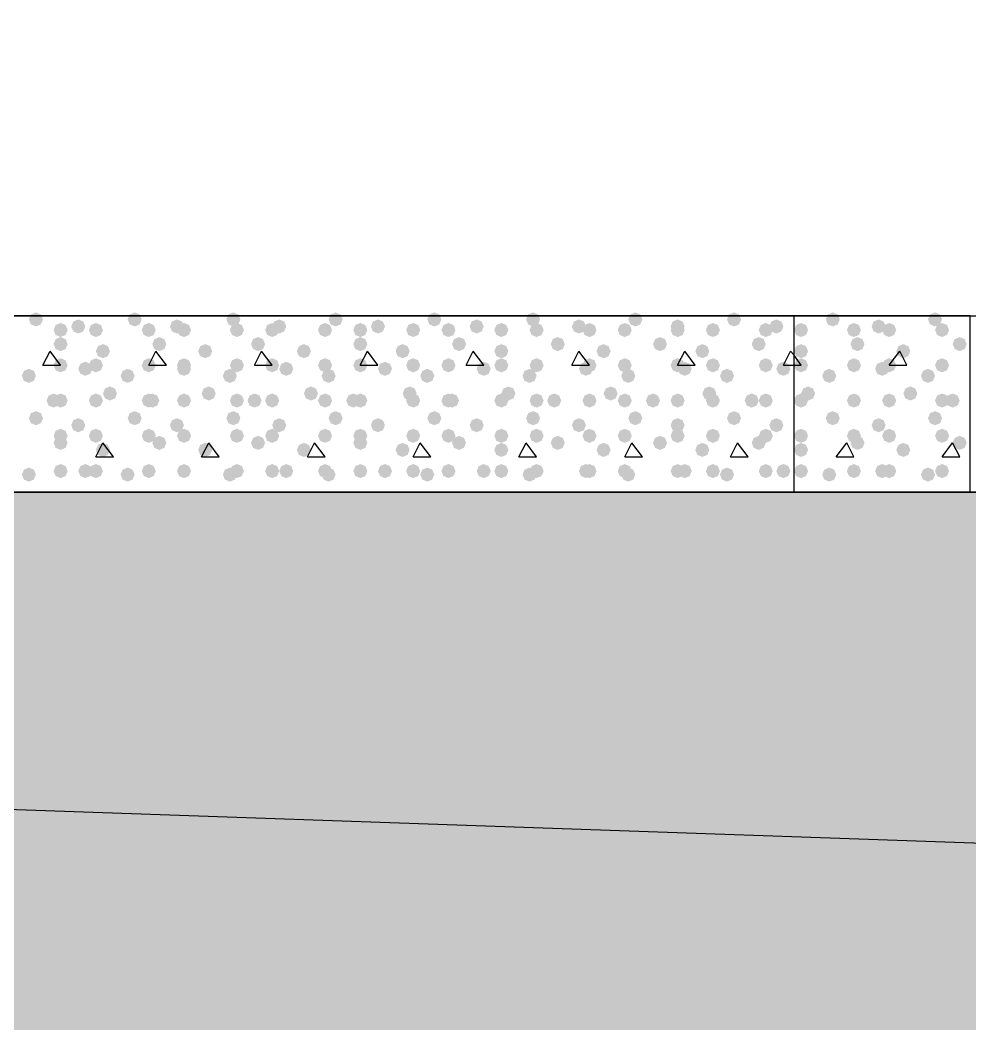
# Model space of a CAD drawing. Header units: millimetres. Extents: x 0 to 420, y 0 to 297.
# Drawn here: x 143.11 to 154.51, y 155.88 to 167.93 of the extents above; entities that cross this region are included whole.
import ezdxf

# ---------------------------------------------------------------- set-up
doc = ezdxf.new("R2010")
doc.units = ezdxf.units.MM
doc.layers.get('0').update_dxf_attribs({"linetype": 'CONTINUOUS'})

msp = doc.modelspace()

# ---------------------------------------------------------------- hatches: boundary and pattern name
at = {"true_color": 0x000008}
for points in [[(143.383, 164.338), (143.358129, 164.278204), (143.298333, 164.253333), (143.238537, 164.278204), (143.213667, 164.338), (143.238537, 164.397796), (143.298333, 164.422667), (143.358129, 164.397796)], [(144.568333, 164.338), (144.543463, 164.278204), (144.483667, 164.253333), (144.423871, 164.278204), (144.399, 164.338), (144.423871, 164.397796), (144.483667, 164.422667), (144.543462, 164.397796)], [(145.753667, 164.338), (145.728796, 164.278204), (145.669, 164.253333), (145.609204, 164.278204), (145.584333, 164.338), (145.609204, 164.397796), (145.669, 164.422667), (145.728796, 164.397796)], [(146.981333, 164.338), (146.956462, 164.278204), (146.896667, 164.253333), (146.836871, 164.278204), (146.812, 164.338), (146.836871, 164.397796), (146.896667, 164.422667), (146.956462, 164.397796)], [(148.166667, 164.338), (148.141796, 164.278204), (148.082, 164.253333), (148.022204, 164.278204), (147.997333, 164.338), (148.022204, 164.397796), (148.082, 164.422667), (148.141796, 164.397796)], [(149.352, 164.338), (149.327129, 164.278204), (149.267333, 164.253333), (149.207538, 164.278204), (149.182667, 164.338), (149.207537, 164.397796), (149.267333, 164.422667), (149.327129, 164.397796)], [(150.579667, 164.338), (150.554796, 164.278204), (150.495, 164.253333), (150.435204, 164.278204), (150.410333, 164.338), (150.435204, 164.397796), (150.495, 164.422667), (150.554796, 164.397796)], [(151.765, 164.338), (151.740129, 164.278204), (151.680333, 164.253333), (151.620538, 164.278204), (151.595667, 164.338), (151.620537, 164.397796), (151.680333, 164.422667), (151.740129, 164.397796)], [(143.679333, 164.211), (143.654463, 164.151204), (143.594667, 164.126333), (143.534871, 164.151204), (143.51, 164.211), (143.534871, 164.270796), (143.594667, 164.295667), (143.654462, 164.270796)], [(143.891, 164.253333), (143.866129, 164.193537), (143.806333, 164.168667), (143.746538, 164.193537), (143.721667, 164.253333), (143.746537, 164.313129), (143.806333, 164.338), (143.866129, 164.313129)], [(144.102667, 164.211), (144.077796, 164.151204), (144.018, 164.126333), (143.958204, 164.151204), (143.933333, 164.211), (143.958204, 164.270796), (144.018, 164.295667), (144.077796, 164.270796)], [(144.737667, 164.211), (144.712796, 164.151204), (144.653, 164.126333), (144.593204, 164.151204), (144.568333, 164.211), (144.593204, 164.270796), (144.653, 164.295667), (144.712796, 164.270796)], [(145.076333, 164.253333), (145.051462, 164.193537), (144.991667, 164.168667), (144.931871, 164.193537), (144.907, 164.253333), (144.931871, 164.313129), (144.991667, 164.338), (145.051462, 164.313129)], [(145.161, 164.211), (145.136129, 164.151204), (145.076333, 164.126333), (145.016538, 164.151204), (144.991667, 164.211), (145.016537, 164.270796), (145.076333, 164.295667), (145.136129, 164.270796)], [(145.796, 164.211), (145.771129, 164.151204), (145.711333, 164.126333), (145.651538, 164.151204), (145.626667, 164.211), (145.651537, 164.270796), (145.711333, 164.295667), (145.771129, 164.270796)], [(146.219333, 164.211), (146.194462, 164.151204), (146.134667, 164.126333), (146.074871, 164.151204), (146.05, 164.211), (146.074871, 164.270796), (146.134667, 164.295667), (146.194462, 164.270796)], [(146.304, 164.253333), (146.279129, 164.193537), (146.219333, 164.168667), (146.159538, 164.193537), (146.134667, 164.253333), (146.159537, 164.313129), (146.219333, 164.338), (146.279129, 164.313129)], [(146.854333, 164.211), (146.829463, 164.151204), (146.769667, 164.126333), (146.709871, 164.151204), (146.685, 164.211), (146.709871, 164.270796), (146.769667, 164.295667), (146.829462, 164.270796)], [(147.277667, 164.211), (147.252796, 164.151204), (147.193, 164.126333), (147.133204, 164.151204), (147.108333, 164.211), (147.133204, 164.270796), (147.193, 164.295667), (147.252796, 164.270796)], [(147.489333, 164.253333), (147.464463, 164.193537), (147.404667, 164.168667), (147.344871, 164.193537), (147.32, 164.253333), (147.344871, 164.313129), (147.404667, 164.338), (147.464462, 164.313129)], [(147.912667, 164.211), (147.887796, 164.151204), (147.828, 164.126333), (147.768204, 164.151204), (147.743333, 164.211), (147.768204, 164.270796), (147.828, 164.295667), (147.887796, 164.270796)], [(148.336, 164.211), (148.311129, 164.151204), (148.251333, 164.126333), (148.191538, 164.151204), (148.166667, 164.211), (148.191537, 164.270796), (148.251333, 164.295667), (148.311129, 164.270796)], [(148.674667, 164.253333), (148.649796, 164.193537), (148.59, 164.168667), (148.530204, 164.193537), (148.505333, 164.253333), (148.530204, 164.313129), (148.59, 164.338), (148.649796, 164.313129)], [(148.971, 164.211), (148.946129, 164.151204), (148.886333, 164.126333), (148.826538, 164.151204), (148.801667, 164.211), (148.826537, 164.270796), (148.886333, 164.295667), (148.946129, 164.270796)], [(149.394333, 164.211), (149.369463, 164.151204), (149.309667, 164.126333), (149.249871, 164.151204), (149.225, 164.211), (149.249871, 164.270796), (149.309667, 164.295667), (149.369462, 164.270796)], [(149.902333, 164.253333), (149.877462, 164.193537), (149.817667, 164.168667), (149.757871, 164.193537), (149.733, 164.253333), (149.757871, 164.313129), (149.817667, 164.338), (149.877462, 164.313129)], [(150.029333, 164.211), (150.004462, 164.151204), (149.944667, 164.126333), (149.884871, 164.151204), (149.86, 164.211), (149.884871, 164.270796), (149.944667, 164.295667), (150.004462, 164.270796)], [(150.452667, 164.211), (150.427796, 164.151204), (150.368, 164.126333), (150.308204, 164.151204), (150.283333, 164.211), (150.308204, 164.270796), (150.368, 164.295667), (150.427796, 164.270796)], [(151.087667, 164.253333), (151.062796, 164.193537), (151.003, 164.168667), (150.943204, 164.193537), (150.918333, 164.253333), (150.943204, 164.313129), (151.003, 164.338), (151.062796, 164.313129)], [(151.087667, 164.211), (151.062796, 164.151204), (151.003, 164.126333), (150.943204, 164.151204), (150.918333, 164.211), (150.943204, 164.270796), (151.003, 164.295667), (151.062796, 164.270796)], [(151.511, 164.211), (151.486129, 164.151204), (151.426333, 164.126333), (151.366538, 164.151204), (151.341667, 164.211), (151.366537, 164.270796), (151.426333, 164.295667), (151.486129, 164.270796)], [(152.146, 164.211), (152.121129, 164.151204), (152.061333, 164.126333), (152.001538, 164.151204), (151.976667, 164.211), (152.001537, 164.270796), (152.061333, 164.295667), (152.121129, 164.270796)], [(152.273, 164.253333), (152.248129, 164.193537), (152.188333, 164.168667), (152.128537, 164.193537), (152.103667, 164.253333), (152.128537, 164.313129), (152.188333, 164.338), (152.248129, 164.313129)], [(143.679333, 164.041667), (143.654463, 163.981871), (143.594667, 163.957), (143.534871, 163.981871), (143.51, 164.041667), (143.534871, 164.101462), (143.594667, 164.126333), (143.654462, 164.101463)], [(144.864667, 164.041667), (144.839796, 163.981871), (144.78, 163.957), (144.720204, 163.981871), (144.695333, 164.041667), (144.720204, 164.101462), (144.78, 164.126333), (144.839796, 164.101463)], [(146.05, 164.041667), (146.025129, 163.981871), (145.965333, 163.957), (145.905538, 163.981871), (145.880667, 164.041667), (145.905537, 164.101462), (145.965333, 164.126333), (146.025129, 164.101463)], [(147.277667, 164.041667), (147.252796, 163.981871), (147.193, 163.957), (147.133204, 163.981871), (147.108333, 164.041667), (147.133204, 164.101462), (147.193, 164.126333), (147.252796, 164.101463)], [(148.463, 164.041667), (148.438129, 163.981871), (148.378333, 163.957), (148.318537, 163.981871), (148.293667, 164.041667), (148.318537, 164.101462), (148.378333, 164.126333), (148.438129, 164.101463)], [(149.648333, 164.041667), (149.623462, 163.981871), (149.563667, 163.957), (149.503871, 163.981871), (149.479, 164.041667), (149.503871, 164.101462), (149.563667, 164.126333), (149.623462, 164.101463)], [(150.876, 164.041667), (150.851129, 163.981871), (150.791333, 163.957), (150.731538, 163.981871), (150.706667, 164.041667), (150.731537, 164.101462), (150.791333, 164.126333), (150.851129, 164.101463)], [(152.061333, 164.041667), (152.036462, 163.981871), (151.976667, 163.957), (151.916871, 163.981871), (151.892, 164.041667), (151.916871, 164.101462), (151.976667, 164.126333), (152.036462, 164.101463)], [(144.187333, 163.957), (144.162463, 163.897204), (144.102667, 163.872333), (144.042871, 163.897204), (144.018, 163.957), (144.042871, 164.016796), (144.102667, 164.041667), (144.162462, 164.016796)], [(145.415, 163.957), (145.390129, 163.897204), (145.330333, 163.872333), (145.270538, 163.897204), (145.245667, 163.957), (145.270537, 164.016796), (145.330333, 164.041667), (145.390129, 164.016796)], [(146.600333, 163.957), (146.575463, 163.897204), (146.515667, 163.872333), (146.455871, 163.897204), (146.431, 163.957), (146.455871, 164.016796), (146.515667, 164.041667), (146.575462, 164.016796)], [(147.785667, 163.957), (147.760796, 163.897204), (147.701, 163.872333), (147.641204, 163.897204), (147.616333, 163.957), (147.641204, 164.016796), (147.701, 164.041667), (147.760796, 164.016796)], [(148.971, 163.957), (148.946129, 163.897204), (148.886333, 163.872333), (148.826538, 163.897204), (148.801667, 163.957), (148.826537, 164.016796), (148.886333, 164.041667), (148.946129, 164.016796)], [(150.198667, 163.957), (150.173796, 163.897204), (150.114, 163.872333), (150.054204, 163.897204), (150.029333, 163.957), (150.054204, 164.016796), (150.114, 164.041667), (150.173796, 164.016796)], [(151.384, 163.957), (151.359129, 163.897204), (151.299333, 163.872333), (151.239538, 163.897204), (151.214667, 163.957), (151.239537, 164.016796), (151.299333, 164.041667), (151.359129, 164.016796)], [(143.679333, 163.787667), (143.654463, 163.727871), (143.594667, 163.703), (143.534871, 163.727871), (143.51, 163.787667), (143.534871, 163.847462), (143.594667, 163.872333), (143.654462, 163.847463)], [(144.102667, 163.787667), (144.077796, 163.727871), (144.018, 163.703), (143.958204, 163.727871), (143.933333, 163.787667), (143.958204, 163.847462), (144.018, 163.872333), (144.077796, 163.847463)], [(144.737667, 163.787667), (144.712796, 163.727871), (144.653, 163.703), (144.593204, 163.727871), (144.568333, 163.787667), (144.593204, 163.847462), (144.653, 163.872333), (144.712796, 163.847463)], [(145.161, 163.787667), (145.136129, 163.727871), (145.076333, 163.703), (145.016538, 163.727871), (144.991667, 163.787667), (145.016537, 163.847462), (145.076333, 163.872333), (145.136129, 163.847463)], [(145.796, 163.787667), (145.771129, 163.727871), (145.711333, 163.703), (145.651538, 163.727871), (145.626667, 163.787667), (145.651537, 163.847462), (145.711333, 163.872333), (145.771129, 163.847463)], [(146.219333, 163.787667), (146.194462, 163.727871), (146.134667, 163.703), (146.074871, 163.727871), (146.05, 163.787667), (146.074871, 163.847462), (146.134667, 163.872333), (146.194462, 163.847463)], [(146.854333, 163.787667), (146.829463, 163.727871), (146.769667, 163.703), (146.709871, 163.727871), (146.685, 163.787667), (146.709871, 163.847462), (146.769667, 163.872333), (146.829462, 163.847463)], [(147.277667, 163.787667), (147.252796, 163.727871), (147.193, 163.703), (147.133204, 163.727871), (147.108333, 163.787667), (147.133204, 163.847462), (147.193, 163.872333), (147.252796, 163.847463)], [(147.912667, 163.787667), (147.887796, 163.727871), (147.828, 163.703), (147.768204, 163.727871), (147.743333, 163.787667), (147.768204, 163.847462), (147.828, 163.872333), (147.887796, 163.847463)], [(148.336, 163.787667), (148.311129, 163.727871), (148.251333, 163.703), (148.191538, 163.727871), (148.166667, 163.787667), (148.191537, 163.847462), (148.251333, 163.872333), (148.311129, 163.847463)], [(148.971, 163.787667), (148.946129, 163.727871), (148.886333, 163.703), (148.826538, 163.727871), (148.801667, 163.787667), (148.826537, 163.847462), (148.886333, 163.872333), (148.946129, 163.847463)], [(149.394333, 163.787667), (149.369463, 163.727871), (149.309667, 163.703), (149.249871, 163.727871), (149.225, 163.787667), (149.249871, 163.847462), (149.309667, 163.872333), (149.369462, 163.847463)], [(150.029333, 163.787667), (150.004462, 163.727871), (149.944667, 163.703), (149.884871, 163.727871), (149.86, 163.787667), (149.884871, 163.847462), (149.944667, 163.872333), (150.004462, 163.847463)], [(150.452667, 163.787667), (150.427796, 163.727871), (150.368, 163.703), (150.308204, 163.727871), (150.283333, 163.787667), (150.308204, 163.847462), (150.368, 163.872333), (150.427796, 163.847463)], [(151.087667, 163.787667), (151.062796, 163.727871), (151.003, 163.703), (150.943204, 163.727871), (150.918333, 163.787667), (150.943204, 163.847462), (151.003, 163.872333), (151.062796, 163.847463)], [(151.511, 163.787667), (151.486129, 163.727871), (151.426333, 163.703), (151.366538, 163.727871), (151.341667, 163.787667), (151.366537, 163.847462), (151.426333, 163.872333), (151.486129, 163.847463)], [(152.146, 163.787667), (152.121129, 163.727871), (152.061333, 163.703), (152.001538, 163.727871), (151.976667, 163.787667), (152.001537, 163.847462), (152.061333, 163.872333), (152.121129, 163.847463)], [(143.975667, 163.745333), (143.950796, 163.685537), (143.891, 163.660667), (143.831204, 163.685537), (143.806333, 163.745333), (143.831204, 163.805129), (143.891, 163.83), (143.950796, 163.805129)], [(145.161, 163.745333), (145.136129, 163.685537), (145.076333, 163.660667), (145.016538, 163.685537), (144.991667, 163.745333), (145.016537, 163.805129), (145.076333, 163.83), (145.136129, 163.805129)], [(146.388667, 163.745333), (146.363796, 163.685537), (146.304, 163.660667), (146.244204, 163.685537), (146.219333, 163.745333), (146.244204, 163.805129), (146.304, 163.83), (146.363796, 163.805129)], [(147.574, 163.745333), (147.549129, 163.685537), (147.489333, 163.660667), (147.429538, 163.685537), (147.404667, 163.745333), (147.429537, 163.805129), (147.489333, 163.83), (147.549129, 163.805129)], [(148.759333, 163.745333), (148.734463, 163.685537), (148.674667, 163.660667), (148.614871, 163.685537), (148.59, 163.745333), (148.614871, 163.805129), (148.674667, 163.83), (148.734462, 163.805129)], [(149.987, 163.745333), (149.962129, 163.685537), (149.902333, 163.660667), (149.842538, 163.685537), (149.817667, 163.745333), (149.842537, 163.805129), (149.902333, 163.83), (149.962129, 163.805129)], [(151.172333, 163.745333), (151.147462, 163.685537), (151.087667, 163.660667), (151.027871, 163.685537), (151.003, 163.745333), (151.027871, 163.805129), (151.087667, 163.83), (151.147462, 163.805129)], [(152.357667, 163.745333), (152.332796, 163.685537), (152.273, 163.660667), (152.213204, 163.685537), (152.188333, 163.745333), (152.213204, 163.805129), (152.273, 163.83), (152.332796, 163.805129)], [(143.298333, 163.660667), (143.273462, 163.600871), (143.213667, 163.576), (143.153871, 163.600871), (143.129, 163.660667), (143.153871, 163.720462), (143.213667, 163.745333), (143.273462, 163.720463)], [(144.483667, 163.660667), (144.458796, 163.600871), (144.399, 163.576), (144.339204, 163.600871), (144.314333, 163.660667), (144.339204, 163.720462), (144.399, 163.745333), (144.458796, 163.720463)], [(145.711333, 163.660667), (145.686462, 163.600871), (145.626667, 163.576), (145.566871, 163.600871), (145.542, 163.660667), (145.566871, 163.720462), (145.626667, 163.745333), (145.686462, 163.720463)], [(146.896667, 163.660667), (146.871796, 163.600871), (146.812, 163.576), (146.752204, 163.600871), (146.727333, 163.660667), (146.752204, 163.720462), (146.812, 163.745333), (146.871796, 163.720463)], [(148.082, 163.660667), (148.057129, 163.600871), (147.997333, 163.576), (147.937538, 163.600871), (147.912667, 163.660667), (147.937537, 163.720462), (147.997333, 163.745333), (148.057129, 163.720463)], [(149.309667, 163.660667), (149.284796, 163.600871), (149.225, 163.576), (149.165204, 163.600871), (149.140333, 163.660667), (149.165204, 163.720462), (149.225, 163.745333), (149.284796, 163.720463)], [(150.495, 163.660667), (150.470129, 163.600871), (150.410333, 163.576), (150.350538, 163.600871), (150.325667, 163.660667), (150.350537, 163.720462), (150.410333, 163.745333), (150.470129, 163.720463)], [(151.680333, 163.660667), (151.655463, 163.600871), (151.595667, 163.576), (151.535871, 163.600871), (151.511, 163.660667), (151.535871, 163.720462), (151.595667, 163.745333), (151.655462, 163.720463)], [(144.272, 163.449), (144.247129, 163.389204), (144.187333, 163.364333), (144.127538, 163.389204), (144.102667, 163.449), (144.127537, 163.508796), (144.187333, 163.533667), (144.247129, 163.508796)], [(145.457333, 163.449), (145.432462, 163.389204), (145.372667, 163.364333), (145.312871, 163.389204), (145.288, 163.449), (145.312871, 163.508796), (145.372667, 163.533667), (145.432462, 163.508796)], [(146.685, 163.449), (146.660129, 163.389204), (146.600333, 163.364333), (146.540538, 163.389204), (146.515667, 163.449), (146.540537, 163.508796), (146.600333, 163.533667), (146.660129, 163.508796)], [(147.870333, 163.449), (147.845463, 163.389204), (147.785667, 163.364333), (147.725871, 163.389204), (147.701, 163.449), (147.725871, 163.508796), (147.785667, 163.533667), (147.845462, 163.508796)], [(149.055667, 163.449), (149.030796, 163.389204), (148.971, 163.364333), (148.911204, 163.389204), (148.886333, 163.449), (148.911204, 163.508796), (148.971, 163.533667), (149.030796, 163.508796)], [(150.283333, 163.449), (150.258463, 163.389204), (150.198667, 163.364333), (150.138871, 163.389204), (150.114, 163.449), (150.138871, 163.508796), (150.198667, 163.533667), (150.258462, 163.508796)], [(151.468667, 163.449), (151.443796, 163.389204), (151.384, 163.364333), (151.324204, 163.389204), (151.299333, 163.449), (151.324204, 163.508796), (151.384, 163.533667), (151.443796, 163.508796)], [(143.594667, 163.364333), (143.569796, 163.304537), (143.51, 163.279667), (143.450204, 163.304537), (143.425333, 163.364333), (143.450204, 163.424129), (143.51, 163.449), (143.569796, 163.424129)], [(143.679333, 163.364333), (143.654463, 163.304537), (143.594667, 163.279667), (143.534871, 163.304537), (143.51, 163.364333), (143.534871, 163.424129), (143.594667, 163.449), (143.654462, 163.424129)], [(144.102667, 163.364333), (144.077796, 163.304537), (144.018, 163.279667), (143.958204, 163.304537), (143.933333, 163.364333), (143.958204, 163.424129), (144.018, 163.449), (144.077796, 163.424129)], [(144.737667, 163.364333), (144.712796, 163.304537), (144.653, 163.279667), (144.593204, 163.304537), (144.568333, 163.364333), (144.593204, 163.424129), (144.653, 163.449), (144.712796, 163.424129)], [(144.78, 163.364333), (144.755129, 163.304537), (144.695333, 163.279667), (144.635538, 163.304537), (144.610667, 163.364333), (144.635537, 163.424129), (144.695333, 163.449), (144.755129, 163.424129)], [(145.161, 163.364333), (145.136129, 163.304537), (145.076333, 163.279667), (145.016538, 163.304537), (144.991667, 163.364333), (145.016537, 163.424129), (145.076333, 163.449), (145.136129, 163.424129)], [(145.796, 163.364333), (145.771129, 163.304537), (145.711333, 163.279667), (145.651538, 163.304537), (145.626667, 163.364333), (145.651537, 163.424129), (145.711333, 163.449), (145.771129, 163.424129)], [(146.007667, 163.364333), (145.982796, 163.304537), (145.923, 163.279667), (145.863204, 163.304537), (145.838333, 163.364333), (145.863204, 163.424129), (145.923, 163.449), (145.982796, 163.424129)], [(146.219333, 163.364333), (146.194462, 163.304537), (146.134667, 163.279667), (146.074871, 163.304537), (146.05, 163.364333), (146.074871, 163.424129), (146.134667, 163.449), (146.194462, 163.424129)], [(146.854333, 163.364333), (146.829463, 163.304537), (146.769667, 163.279667), (146.709871, 163.304537), (146.685, 163.364333), (146.709871, 163.424129), (146.769667, 163.449), (146.829462, 163.424129)], [(147.193, 163.364333), (147.168129, 163.304537), (147.108333, 163.279667), (147.048538, 163.304537), (147.023667, 163.364333), (147.048537, 163.424129), (147.108333, 163.449), (147.168129, 163.424129)], [(147.277667, 163.364333), (147.252796, 163.304537), (147.193, 163.279667), (147.133204, 163.304537), (147.108333, 163.364333), (147.133204, 163.424129), (147.193, 163.449), (147.252796, 163.424129)], [(147.912667, 163.364333), (147.887796, 163.304537), (147.828, 163.279667), (147.768204, 163.304537), (147.743333, 163.364333), (147.768204, 163.424129), (147.828, 163.449), (147.887796, 163.424129)], [(148.336, 163.364333), (148.311129, 163.304537), (148.251333, 163.279667), (148.191538, 163.304537), (148.166667, 163.364333), (148.191537, 163.424129), (148.251333, 163.449), (148.311129, 163.424129)], [(148.378333, 163.364333), (148.353462, 163.304537), (148.293667, 163.279667), (148.233871, 163.304537), (148.209, 163.364333), (148.233871, 163.424129), (148.293667, 163.449), (148.353462, 163.424129)], [(148.971, 163.364333), (148.946129, 163.304537), (148.886333, 163.279667), (148.826538, 163.304537), (148.801667, 163.364333), (148.826537, 163.424129), (148.886333, 163.449), (148.946129, 163.424129)], [(149.394333, 163.364333), (149.369463, 163.304537), (149.309667, 163.279667), (149.249871, 163.304537), (149.225, 163.364333), (149.249871, 163.424129), (149.309667, 163.449), (149.369462, 163.424129)], [(149.606, 163.364333), (149.581129, 163.304537), (149.521333, 163.279667), (149.461538, 163.304537), (149.436667, 163.364333), (149.461537, 163.424129), (149.521333, 163.449), (149.581129, 163.424129)], [(150.029333, 163.364333), (150.004462, 163.304537), (149.944667, 163.279667), (149.884871, 163.304537), (149.86, 163.364333), (149.884871, 163.424129), (149.944667, 163.449), (150.004462, 163.424129)], [(150.452667, 163.364333), (150.427796, 163.304537), (150.368, 163.279667), (150.308204, 163.304537), (150.283333, 163.364333), (150.308204, 163.424129), (150.368, 163.449), (150.427796, 163.424129)], [(150.791333, 163.364333), (150.766462, 163.304537), (150.706667, 163.279667), (150.646871, 163.304537), (150.622, 163.364333), (150.646871, 163.424129), (150.706667, 163.449), (150.766462, 163.424129)], [(151.087667, 163.364333), (151.062796, 163.304537), (151.003, 163.279667), (150.943204, 163.304537), (150.918333, 163.364333), (150.943204, 163.424129), (151.003, 163.449), (151.062796, 163.424129)], [(151.511, 163.364333), (151.486129, 163.304537), (151.426333, 163.279667), (151.366538, 163.304537), (151.341667, 163.364333), (151.366537, 163.424129), (151.426333, 163.449), (151.486129, 163.424129)], [(151.976667, 163.364333), (151.951796, 163.304537), (151.892, 163.279667), (151.832204, 163.304537), (151.807333, 163.364333), (151.832204, 163.424129), (151.892, 163.449), (151.951796, 163.424129)], [(152.146, 163.364333), (152.121129, 163.304537), (152.061333, 163.279667), (152.001538, 163.304537), (151.976667, 163.364333), (152.001537, 163.424129), (152.061333, 163.449), (152.121129, 163.424129)], [(143.383, 163.152667), (143.358129, 163.092871), (143.298333, 163.068), (143.238537, 163.092871), (143.213667, 163.152667), (143.238537, 163.212462), (143.298333, 163.237333), (143.358129, 163.212463)], [(143.891, 163.068), (143.866129, 163.008204), (143.806333, 162.983333), (143.746538, 163.008204), (143.721667, 163.068), (143.746537, 163.127796), (143.806333, 163.152667), (143.866129, 163.127796)], [(144.568333, 163.152667), (144.543463, 163.092871), (144.483667, 163.068), (144.423871, 163.092871), (144.399, 163.152667), (144.423871, 163.212462), (144.483667, 163.237333), (144.543462, 163.212463)], [(145.076333, 163.068), (145.051462, 163.008204), (144.991667, 162.983333), (144.931871, 163.008204), (144.907, 163.068), (144.931871, 163.127796), (144.991667, 163.152667), (145.051462, 163.127796)], [(145.753667, 163.152667), (145.728796, 163.092871), (145.669, 163.068), (145.609204, 163.092871), (145.584333, 163.152667), (145.609204, 163.212462), (145.669, 163.237333), (145.728796, 163.212463)], [(146.304, 163.068), (146.279129, 163.008204), (146.219333, 162.983333), (146.159538, 163.008204), (146.134667, 163.068), (146.159537, 163.127796), (146.219333, 163.152667), (146.279129, 163.127796)], [(146.981333, 163.152667), (146.956462, 163.092871), (146.896667, 163.068), (146.836871, 163.092871), (146.812, 163.152667), (146.836871, 163.212462), (146.896667, 163.237333), (146.956462, 163.212463)], [(147.489333, 163.068), (147.464463, 163.008204), (147.404667, 162.983333), (147.344871, 163.008204), (147.32, 163.068), (147.344871, 163.127796), (147.404667, 163.152667), (147.464462, 163.127796)], [(148.166667, 163.152667), (148.141796, 163.092871), (148.082, 163.068), (148.022204, 163.092871), (147.997333, 163.152667), (148.022204, 163.212462), (148.082, 163.237333), (148.141796, 163.212463)], [(148.674667, 163.068), (148.649796, 163.008204), (148.59, 162.983333), (148.530204, 163.008204), (148.505333, 163.068), (148.530204, 163.127796), (148.59, 163.152667), (148.649796, 163.127796)], [(149.352, 163.152667), (149.327129, 163.092871), (149.267333, 163.068), (149.207538, 163.092871), (149.182667, 163.152667), (149.207537, 163.212462), (149.267333, 163.237333), (149.327129, 163.212463)], [(149.902333, 163.068), (149.877462, 163.008204), (149.817667, 162.983333), (149.757871, 163.008204), (149.733, 163.068), (149.757871, 163.127796), (149.817667, 163.152667), (149.877462, 163.127796)], [(150.579667, 163.152667), (150.554796, 163.092871), (150.495, 163.068), (150.435204, 163.092871), (150.410333, 163.152667), (150.435204, 163.212462), (150.495, 163.237333), (150.554796, 163.212463)], [(151.087667, 163.068), (151.062796, 163.008204), (151.003, 162.983333), (150.943204, 163.008204), (150.918333, 163.068), (150.943204, 163.127796), (151.003, 163.152667), (151.062796, 163.127796)], [(151.765, 163.152667), (151.740129, 163.092871), (151.680333, 163.068), (151.620538, 163.092871), (151.595667, 163.152667), (151.620537, 163.212462), (151.680333, 163.237333), (151.740129, 163.212463)], [(152.273, 163.068), (152.248129, 163.008204), (152.188333, 162.983333), (152.128537, 163.008204), (152.103667, 163.068), (152.128537, 163.127796), (152.188333, 163.152667), (152.248129, 163.127796)], [(143.679333, 162.941), (143.654463, 162.881204), (143.594667, 162.856333), (143.534871, 162.881204), (143.51, 162.941), (143.534871, 163.000796), (143.594667, 163.025667), (143.654462, 163.000796)], [(144.102667, 162.941), (144.077796, 162.881204), (144.018, 162.856333), (143.958204, 162.881204), (143.933333, 162.941), (143.958204, 163.000796), (144.018, 163.025667), (144.077796, 163.000796)], [(144.737667, 162.941), (144.712796, 162.881204), (144.653, 162.856333), (144.593204, 162.881204), (144.568333, 162.941), (144.593204, 163.000796), (144.653, 163.025667), (144.712796, 163.000796)], [(145.161, 162.941), (145.136129, 162.881204), (145.076333, 162.856333), (145.016538, 162.881204), (144.991667, 162.941), (145.016537, 163.000796), (145.076333, 163.025667), (145.136129, 163.000796)], [(145.796, 162.941), (145.771129, 162.881204), (145.711333, 162.856333), (145.651538, 162.881204), (145.626667, 162.941), (145.651537, 163.000796), (145.711333, 163.025667), (145.771129, 163.000796)], [(146.219333, 162.941), (146.194462, 162.881204), (146.134667, 162.856333), (146.074871, 162.881204), (146.05, 162.941), (146.074871, 163.000796), (146.134667, 163.025667), (146.194462, 163.000796)], [(146.854333, 162.941), (146.829463, 162.881204), (146.769667, 162.856333), (146.709871, 162.881204), (146.685, 162.941), (146.709871, 163.000796), (146.769667, 163.025667), (146.829462, 163.000796)], [(147.277667, 162.941), (147.252796, 162.881204), (147.193, 162.856333), (147.133204, 162.881204), (147.108333, 162.941), (147.133204, 163.000796), (147.193, 163.025667), (147.252796, 163.000796)], [(147.912667, 162.941), (147.887796, 162.881204), (147.828, 162.856333), (147.768204, 162.881204), (147.743333, 162.941), (147.768204, 163.000796), (147.828, 163.025667), (147.887796, 163.000796)], [(148.336, 162.941), (148.311129, 162.881204), (148.251333, 162.856333), (148.191538, 162.881204), (148.166667, 162.941), (148.191537, 163.000796), (148.251333, 163.025667), (148.311129, 163.000796)], [(148.971, 162.941), (148.946129, 162.881204), (148.886333, 162.856333), (148.826538, 162.881204), (148.801667, 162.941), (148.826537, 163.000796), (148.886333, 163.025667), (148.946129, 163.000796)], [(149.394333, 162.941), (149.369463, 162.881204), (149.309667, 162.856333), (149.249871, 162.881204), (149.225, 162.941), (149.249871, 163.000796), (149.309667, 163.025667), (149.369462, 163.000796)], [(150.029333, 162.941), (150.004462, 162.881204), (149.944667, 162.856333), (149.884871, 162.881204), (149.86, 162.941), (149.884871, 163.000796), (149.944667, 163.025667), (150.004462, 163.000796)], [(150.452667, 162.941), (150.427796, 162.881204), (150.368, 162.856333), (150.308204, 162.881204), (150.283333, 162.941), (150.308204, 163.000796), (150.368, 163.025667), (150.427796, 163.000796)], [(151.087667, 162.941), (151.062796, 162.881204), (151.003, 162.856333), (150.943204, 162.881204), (150.918333, 162.941), (150.943204, 163.000796), (151.003, 163.025667), (151.062796, 163.000796)], [(151.511, 162.941), (151.486129, 162.881204), (151.426333, 162.856333), (151.366538, 162.881204), (151.341667, 162.941), (151.366537, 163.000796), (151.426333, 163.025667), (151.486129, 163.000796)], [(152.146, 162.941), (152.121129, 162.881204), (152.061333, 162.856333), (152.001538, 162.881204), (151.976667, 162.941), (152.001537, 163.000796), (152.061333, 163.025667), (152.121129, 163.000796)], [(143.679333, 162.856333), (143.654463, 162.796537), (143.594667, 162.771667), (143.534871, 162.796537), (143.51, 162.856333), (143.534871, 162.916129), (143.594667, 162.941), (143.654462, 162.916129)], [(144.864667, 162.856333), (144.839796, 162.796537), (144.78, 162.771667), (144.720204, 162.796537), (144.695333, 162.856333), (144.720204, 162.916129), (144.78, 162.941), (144.839796, 162.916129)], [(146.05, 162.856333), (146.025129, 162.796537), (145.965333, 162.771667), (145.905538, 162.796537), (145.880667, 162.856333), (145.905537, 162.916129), (145.965333, 162.941), (146.025129, 162.916129)], [(147.277667, 162.856333), (147.252796, 162.796537), (147.193, 162.771667), (147.133204, 162.796537), (147.108333, 162.856333), (147.133204, 162.916129), (147.193, 162.941), (147.252796, 162.916129)], [(148.463, 162.856333), (148.438129, 162.796537), (148.378333, 162.771667), (148.318537, 162.796537), (148.293667, 162.856333), (148.318537, 162.916129), (148.378333, 162.941), (148.438129, 162.916129)], [(149.648333, 162.856333), (149.623462, 162.796537), (149.563667, 162.771667), (149.503871, 162.796537), (149.479, 162.856333), (149.503871, 162.916129), (149.563667, 162.941), (149.623462, 162.916129)], [(150.876, 162.856333), (150.851129, 162.796537), (150.791333, 162.771667), (150.731538, 162.796537), (150.706667, 162.856333), (150.731537, 162.916129), (150.791333, 162.941), (150.851129, 162.916129)], [(152.061333, 162.856333), (152.036462, 162.796537), (151.976667, 162.771667), (151.916871, 162.796537), (151.892, 162.856333), (151.916871, 162.916129), (151.976667, 162.941), (152.036462, 162.916129)], [(144.187333, 162.771667), (144.162463, 162.711871), (144.102667, 162.687), (144.042871, 162.711871), (144.018, 162.771667), (144.042871, 162.831462), (144.102667, 162.856333), (144.162462, 162.831463)], [(145.415, 162.771667), (145.390129, 162.711871), (145.330333, 162.687), (145.270538, 162.711871), (145.245667, 162.771667), (145.270537, 162.831462), (145.330333, 162.856333), (145.390129, 162.831463)], [(146.600333, 162.771667), (146.575463, 162.711871), (146.515667, 162.687), (146.455871, 162.711871), (146.431, 162.771667), (146.455871, 162.831462), (146.515667, 162.856333), (146.575462, 162.831463)], [(147.785667, 162.771667), (147.760796, 162.711871), (147.701, 162.687), (147.641204, 162.711871), (147.616333, 162.771667), (147.641204, 162.831462), (147.701, 162.856333), (147.760796, 162.831463)], [(148.971, 162.771667), (148.946129, 162.711871), (148.886333, 162.687), (148.826538, 162.711871), (148.801667, 162.771667), (148.826537, 162.831462), (148.886333, 162.856333), (148.946129, 162.831463)], [(150.198667, 162.771667), (150.173796, 162.711871), (150.114, 162.687), (150.054204, 162.711871), (150.029333, 162.771667), (150.054204, 162.831462), (150.114, 162.856333), (150.173796, 162.831463)], [(151.384, 162.771667), (151.359129, 162.711871), (151.299333, 162.687), (151.239538, 162.711871), (151.214667, 162.771667), (151.239537, 162.831462), (151.299333, 162.856333), (151.359129, 162.831463)], [(143.298333, 162.475333), (143.273462, 162.415537), (143.213667, 162.390667), (143.153871, 162.415537), (143.129, 162.475333), (143.153871, 162.535129), (143.213667, 162.56), (143.273462, 162.535129)], [(143.679333, 162.517667), (143.654463, 162.457871), (143.594667, 162.433), (143.534871, 162.457871), (143.51, 162.517667), (143.534871, 162.577462), (143.594667, 162.602333), (143.654462, 162.577463)], [(143.975667, 162.517667), (143.950796, 162.457871), (143.891, 162.433), (143.831204, 162.457871), (143.806333, 162.517667), (143.831204, 162.577462), (143.891, 162.602333), (143.950796, 162.577463)], [(144.102667, 162.517667), (144.077796, 162.457871), (144.018, 162.433), (143.958204, 162.457871), (143.933333, 162.517667), (143.958204, 162.577462), (144.018, 162.602333), (144.077796, 162.577463)], [(144.483667, 162.475333), (144.458796, 162.415537), (144.399, 162.390667), (144.339204, 162.415537), (144.314333, 162.475333), (144.339204, 162.535129), (144.399, 162.56), (144.458796, 162.535129)], [(144.737667, 162.517667), (144.712796, 162.457871), (144.653, 162.433), (144.593204, 162.457871), (144.568333, 162.517667), (144.593204, 162.577462), (144.653, 162.602333), (144.712796, 162.577463)], [(145.161, 162.517667), (145.136129, 162.457871), (145.076333, 162.433), (145.016538, 162.457871), (144.991667, 162.517667), (145.016537, 162.577462), (145.076333, 162.602333), (145.136129, 162.577463)], [(145.161, 162.517667), (145.136129, 162.457871), (145.076333, 162.433), (145.016538, 162.457871), (144.991667, 162.517667), (145.016537, 162.577462), (145.076333, 162.602333), (145.136129, 162.577463)], [(145.711333, 162.475333), (145.686462, 162.415537), (145.626667, 162.390667), (145.566871, 162.415537), (145.542, 162.475333), (145.566871, 162.535129), (145.626667, 162.56), (145.686462, 162.535129)], [(145.796, 162.517667), (145.771129, 162.457871), (145.711333, 162.433), (145.651538, 162.457871), (145.626667, 162.517667), (145.651537, 162.577462), (145.711333, 162.602333), (145.771129, 162.577463)], [(146.219333, 162.517667), (146.194462, 162.457871), (146.134667, 162.433), (146.074871, 162.457871), (146.05, 162.517667), (146.074871, 162.577462), (146.134667, 162.602333), (146.194462, 162.577463)], [(146.388667, 162.517667), (146.363796, 162.457871), (146.304, 162.433), (146.244204, 162.457871), (146.219333, 162.517667), (146.244204, 162.577462), (146.304, 162.602333), (146.363796, 162.577463)], [(146.854333, 162.517667), (146.829463, 162.457871), (146.769667, 162.433), (146.709871, 162.457871), (146.685, 162.517667), (146.709871, 162.577462), (146.769667, 162.602333), (146.829462, 162.577463)], [(146.896667, 162.475333), (146.871796, 162.415537), (146.812, 162.390667), (146.752204, 162.415537), (146.727333, 162.475333), (146.752204, 162.535129), (146.812, 162.56), (146.871796, 162.535129)], [(147.277667, 162.517667), (147.252796, 162.457871), (147.193, 162.433), (147.133204, 162.457871), (147.108333, 162.517667), (147.133204, 162.577462), (147.193, 162.602333), (147.252796, 162.577463)], [(147.574, 162.517667), (147.549129, 162.457871), (147.489333, 162.433), (147.429538, 162.457871), (147.404667, 162.517667), (147.429537, 162.577462), (147.489333, 162.602333), (147.549129, 162.577463)], [(147.912667, 162.517667), (147.887796, 162.457871), (147.828, 162.433), (147.768204, 162.457871), (147.743333, 162.517667), (147.768204, 162.577462), (147.828, 162.602333), (147.887796, 162.577463)], [(148.082, 162.475333), (148.057129, 162.415537), (147.997333, 162.390667), (147.937538, 162.415537), (147.912667, 162.475333), (147.937537, 162.535129), (147.997333, 162.56), (148.057129, 162.535129)], [(148.336, 162.517667), (148.311129, 162.457871), (148.251333, 162.433), (148.191538, 162.457871), (148.166667, 162.517667), (148.191537, 162.577462), (148.251333, 162.602333), (148.311129, 162.577463)], [(148.759333, 162.517667), (148.734463, 162.457871), (148.674667, 162.433), (148.614871, 162.457871), (148.59, 162.517667), (148.614871, 162.577462), (148.674667, 162.602333), (148.734462, 162.577463)], [(148.971, 162.517667), (148.946129, 162.457871), (148.886333, 162.433), (148.826538, 162.457871), (148.801667, 162.517667), (148.826537, 162.577462), (148.886333, 162.602333), (148.946129, 162.577463)], [(149.309667, 162.475333), (149.284796, 162.415537), (149.225, 162.390667), (149.165204, 162.415537), (149.140333, 162.475333), (149.165204, 162.535129), (149.225, 162.56), (149.284796, 162.535129)], [(149.394333, 162.517667), (149.369463, 162.457871), (149.309667, 162.433), (149.249871, 162.457871), (149.225, 162.517667), (149.249871, 162.577462), (149.309667, 162.602333), (149.369462, 162.577463)], [(149.987, 162.517667), (149.962129, 162.457871), (149.902333, 162.433), (149.842538, 162.457871), (149.817667, 162.517667), (149.842537, 162.577462), (149.902333, 162.602333), (149.962129, 162.577463)], [(150.029333, 162.517667), (150.004462, 162.457871), (149.944667, 162.433), (149.884871, 162.457871), (149.86, 162.517667), (149.884871, 162.577462), (149.944667, 162.602333), (150.004462, 162.577463)], [(150.452667, 162.517667), (150.427796, 162.457871), (150.368, 162.433), (150.308204, 162.457871), (150.283333, 162.517667), (150.308204, 162.577462), (150.368, 162.602333), (150.427796, 162.577463)], [(150.495, 162.475333), (150.470129, 162.415537), (150.410333, 162.390667), (150.350538, 162.415537), (150.325667, 162.475333), (150.350537, 162.535129), (150.410333, 162.56), (150.470129, 162.535129)], [(151.087667, 162.517667), (151.062796, 162.457871), (151.003, 162.433), (150.943204, 162.457871), (150.918333, 162.517667), (150.943204, 162.577462), (151.003, 162.602333), (151.062796, 162.577463)], [(151.172333, 162.517667), (151.147462, 162.457871), (151.087667, 162.433), (151.027871, 162.457871), (151.003, 162.517667), (151.027871, 162.577462), (151.087667, 162.602333), (151.147462, 162.577463)], [(151.511, 162.517667), (151.486129, 162.457871), (151.426333, 162.433), (151.366538, 162.457871), (151.341667, 162.517667), (151.366537, 162.577462), (151.426333, 162.602333), (151.486129, 162.577463)], [(151.680333, 162.475333), (151.655463, 162.415537), (151.595667, 162.390667), (151.535871, 162.415537), (151.511, 162.475333), (151.535871, 162.535129), (151.595667, 162.56), (151.655462, 162.535129)], [(152.146, 162.517667), (152.121129, 162.457871), (152.061333, 162.433), (152.001538, 162.457871), (151.976667, 162.517667), (152.001537, 162.577462), (152.061333, 162.602333), (152.121129, 162.577463)], [(152.357667, 162.517667), (152.332796, 162.457871), (152.273, 162.433), (152.213204, 162.457871), (152.188333, 162.517667), (152.213204, 162.577462), (152.273, 162.602333), (152.332796, 162.577463)]]:
    msp.add_hatch(color=0, dxfattribs=at).paths.add_polyline_path(points, flags=0)
at = {"true_color": 0x000007}
for points in [[(152.950333, 164.338), (152.925463, 164.278204), (152.865667, 164.253333), (152.805871, 164.278204), (152.781, 164.338), (152.805871, 164.397796), (152.865667, 164.422667), (152.925462, 164.397796)], [(154.178, 164.338), (154.153129, 164.278204), (154.093333, 164.253333), (154.033537, 164.278204), (154.008667, 164.338), (154.033537, 164.397796), (154.093333, 164.422667), (154.153129, 164.397796)], [(152.569333, 164.211), (152.544463, 164.151204), (152.484667, 164.126333), (152.424871, 164.151204), (152.4, 164.211), (152.424871, 164.270796), (152.484667, 164.295667), (152.544462, 164.270796)], [(153.204333, 164.211), (153.179463, 164.151204), (153.119667, 164.126333), (153.059871, 164.151204), (153.035, 164.211), (153.059871, 164.270796), (153.119667, 164.295667), (153.179462, 164.270796)], [(153.500667, 164.253333), (153.475796, 164.193537), (153.416, 164.168667), (153.356204, 164.193537), (153.331333, 164.253333), (153.356204, 164.313129), (153.416, 164.338), (153.475796, 164.313129)], [(153.627667, 164.211), (153.602796, 164.151204), (153.543, 164.126333), (153.483204, 164.151204), (153.458333, 164.211), (153.483204, 164.270796), (153.543, 164.295667), (153.602796, 164.270796)], [(154.262667, 164.211), (154.237796, 164.151204), (154.178, 164.126333), (154.118204, 164.151204), (154.093333, 164.211), (154.118204, 164.270796), (154.178, 164.295667), (154.237796, 164.270796)], [(153.246667, 164.041667), (153.221796, 163.981871), (153.162, 163.957), (153.102204, 163.981871), (153.077333, 164.041667), (153.102204, 164.101462), (153.162, 164.126333), (153.221796, 164.101463)], [(154.474333, 164.041667), (154.449463, 163.981871), (154.389667, 163.957), (154.329871, 163.981871), (154.305, 164.041667), (154.329871, 164.101462), (154.389667, 164.126333), (154.449462, 164.101463)], [(152.569333, 163.957), (152.544463, 163.897204), (152.484667, 163.872333), (152.424871, 163.897204), (152.4, 163.957), (152.424871, 164.016796), (152.484667, 164.041667), (152.544462, 164.016796)], [(153.797, 163.957), (153.772129, 163.897204), (153.712333, 163.872333), (153.652538, 163.897204), (153.627667, 163.957), (153.652537, 164.016796), (153.712333, 164.041667), (153.772129, 164.016796)], [(152.569333, 163.787667), (152.544463, 163.727871), (152.484667, 163.703), (152.424871, 163.727871), (152.4, 163.787667), (152.424871, 163.847462), (152.484667, 163.872333), (152.544462, 163.847463)], [(153.204333, 163.787667), (153.179463, 163.727871), (153.119667, 163.703), (153.059871, 163.727871), (153.035, 163.787667), (153.059871, 163.847462), (153.119667, 163.872333), (153.179462, 163.847463)], [(153.627667, 163.787667), (153.602796, 163.727871), (153.543, 163.703), (153.483204, 163.727871), (153.458333, 163.787667), (153.483204, 163.847462), (153.543, 163.872333), (153.602796, 163.847463)], [(154.262667, 163.787667), (154.237796, 163.727871), (154.178, 163.703), (154.118204, 163.727871), (154.093333, 163.787667), (154.118204, 163.847462), (154.178, 163.872333), (154.237796, 163.847463)], [(153.543, 163.745333), (153.518129, 163.685537), (153.458333, 163.660667), (153.398538, 163.685537), (153.373667, 163.745333), (153.398537, 163.805129), (153.458333, 163.83), (153.518129, 163.805129)], [(152.908, 163.660667), (152.883129, 163.600871), (152.823333, 163.576), (152.763537, 163.600871), (152.738667, 163.660667), (152.763537, 163.720462), (152.823333, 163.745333), (152.883129, 163.720463)], [(154.093333, 163.660667), (154.068463, 163.600871), (154.008667, 163.576), (153.948871, 163.600871), (153.924, 163.660667), (153.948871, 163.720462), (154.008667, 163.745333), (154.068462, 163.720463)], [(152.654, 163.449), (152.629129, 163.389204), (152.569333, 163.364333), (152.509538, 163.389204), (152.484667, 163.449), (152.509537, 163.508796), (152.569333, 163.533667), (152.629129, 163.508796)], [(153.881667, 163.449), (153.856796, 163.389204), (153.797, 163.364333), (153.737204, 163.389204), (153.712333, 163.449), (153.737204, 163.508796), (153.797, 163.533667), (153.856796, 163.508796)], [(152.569333, 163.364333), (152.544463, 163.304537), (152.484667, 163.279667), (152.424871, 163.304537), (152.4, 163.364333), (152.424871, 163.424129), (152.484667, 163.449), (152.544462, 163.424129)], [(153.204333, 163.364333), (153.179463, 163.304537), (153.119667, 163.279667), (153.059871, 163.304537), (153.035, 163.364333), (153.059871, 163.424129), (153.119667, 163.449), (153.179462, 163.424129)], [(153.204333, 163.364333), (153.179463, 163.304537), (153.119667, 163.279667), (153.059871, 163.304537), (153.035, 163.364333), (153.059871, 163.424129), (153.119667, 163.449), (153.179462, 163.424129)], [(153.627667, 163.364333), (153.602796, 163.304537), (153.543, 163.279667), (153.483204, 163.304537), (153.458333, 163.364333), (153.483204, 163.424129), (153.543, 163.449), (153.602796, 163.424129)], [(154.262667, 163.364333), (154.237796, 163.304537), (154.178, 163.279667), (154.118204, 163.304537), (154.093333, 163.364333), (154.118204, 163.424129), (154.178, 163.449), (154.237796, 163.424129)], [(154.389667, 163.364333), (154.364796, 163.304537), (154.305, 163.279667), (154.245204, 163.304537), (154.220333, 163.364333), (154.245204, 163.424129), (154.305, 163.449), (154.364796, 163.424129)], [(152.950333, 163.152667), (152.925463, 163.092871), (152.865667, 163.068), (152.805871, 163.092871), (152.781, 163.152667), (152.805871, 163.212462), (152.865667, 163.237333), (152.925462, 163.212463)], [(153.500667, 163.068), (153.475796, 163.008204), (153.416, 162.983333), (153.356204, 163.008204), (153.331333, 163.068), (153.356204, 163.127796), (153.416, 163.152667), (153.475796, 163.127796)], [(154.178, 163.152667), (154.153129, 163.092871), (154.093333, 163.068), (154.033537, 163.092871), (154.008667, 163.152667), (154.033537, 163.212462), (154.093333, 163.237333), (154.153129, 163.212463)], [(152.569333, 162.941), (152.544463, 162.881204), (152.484667, 162.856333), (152.424871, 162.881204), (152.4, 162.941), (152.424871, 163.000796), (152.484667, 163.025667), (152.544462, 163.000796)], [(153.204333, 162.941), (153.179463, 162.881204), (153.119667, 162.856333), (153.059871, 162.881204), (153.035, 162.941), (153.059871, 163.000796), (153.119667, 163.025667), (153.179462, 163.000796)], [(153.627667, 162.941), (153.602796, 162.881204), (153.543, 162.856333), (153.483204, 162.881204), (153.458333, 162.941), (153.483204, 163.000796), (153.543, 163.025667), (153.602796, 163.000796)], [(154.262667, 162.941), (154.237796, 162.881204), (154.178, 162.856333), (154.118204, 162.881204), (154.093333, 162.941), (154.118204, 163.000796), (154.178, 163.025667), (154.237796, 163.000796)], [(153.246667, 162.856333), (153.221796, 162.796537), (153.162, 162.771667), (153.102204, 162.796537), (153.077333, 162.856333), (153.102204, 162.916129), (153.162, 162.941), (153.221796, 162.916129)], [(154.474333, 162.856333), (154.449463, 162.796537), (154.389667, 162.771667), (154.329871, 162.796537), (154.305, 162.856333), (154.329871, 162.916129), (154.389667, 162.941), (154.449462, 162.916129)], [(152.569333, 162.771667), (152.544463, 162.711871), (152.484667, 162.687), (152.424871, 162.711871), (152.4, 162.771667), (152.424871, 162.831462), (152.484667, 162.856333), (152.544462, 162.831463)], [(153.797, 162.771667), (153.772129, 162.711871), (153.712333, 162.687), (153.652538, 162.711871), (153.627667, 162.771667), (153.652537, 162.831462), (153.712333, 162.856333), (153.772129, 162.831463)], [(152.569333, 162.517667), (152.544463, 162.457871), (152.484667, 162.433), (152.424871, 162.457871), (152.4, 162.517667), (152.424871, 162.577462), (152.484667, 162.602333), (152.544462, 162.577463)], [(152.908, 162.475333), (152.883129, 162.415537), (152.823333, 162.390667), (152.763537, 162.415537), (152.738667, 162.475333), (152.763537, 162.535129), (152.823333, 162.56), (152.883129, 162.535129)], [(153.204333, 162.517667), (153.179463, 162.457871), (153.119667, 162.433), (153.059871, 162.457871), (153.035, 162.517667), (153.059871, 162.577462), (153.119667, 162.602333), (153.179462, 162.577463)], [(153.543, 162.517667), (153.518129, 162.457871), (153.458333, 162.433), (153.398538, 162.457871), (153.373667, 162.517667), (153.398537, 162.577462), (153.458333, 162.602333), (153.518129, 162.577463)], [(153.627667, 162.517667), (153.602796, 162.457871), (153.543, 162.433), (153.483204, 162.457871), (153.458333, 162.517667), (153.483204, 162.577462), (153.543, 162.602333), (153.602796, 162.577463)], [(154.093333, 162.475333), (154.068463, 162.415537), (154.008667, 162.390667), (153.948871, 162.415537), (153.924, 162.475333), (153.948871, 162.535129), (154.008667, 162.56), (154.068462, 162.535129)], [(154.262667, 162.517667), (154.237796, 162.457871), (154.178, 162.433), (154.118204, 162.457871), (154.093333, 162.517667), (154.118204, 162.577462), (154.178, 162.602333), (154.237796, 162.577463)]]:
    msp.add_hatch(color=0, dxfattribs=at).paths.add_polyline_path(points, flags=0)
at = {"true_color": 0x000008}
h = msp.add_hatch(color=0, dxfattribs=at)
h.paths.add_polyline_path([(379.518333, 162.263667), (33.401, 162.263667), (379.518333, 150.241)], flags=0)
h.paths.add_polyline_path([(33.401, 162.263667), (379.518333, 150.241), (33.401, 150.241)], flags=0)

# ---------------------------------------------------------------- linework, layer by layer
at = {"color": 0, "true_color": 0x000007}
for points in [[(32.342667, 185.547), (32.342667, 162.263667), (380.576667, 162.263667), (380.576667, 185.547), (218.101333, 185.547), (218.101333, 206.756), (194.775667, 206.756), (194.775667, 185.547)], [(32.342667, 185.547), (32.342667, 162.263667), (380.576667, 162.263667), (380.576667, 185.547), (218.101333, 185.547), (218.101333, 206.756), (194.775667, 206.756), (194.775667, 185.547)], [(152.4, 164.380333), (152.4, 162.263667), (154.516667, 162.263667), (154.516667, 164.380333)]]:
    msp.add_lwpolyline(points, close=True, dxfattribs=at)
at = {"color": 0, "true_color": 0x0000fd}
msp.add_lwpolyline([(34.459333, 164.380333), (378.46, 164.380333), (378.46, 183.430333), (215.984667, 183.430333), (215.984667, 204.639333), (196.934667, 204.639333), (196.934667, 183.430333), (34.459333, 183.430333)], close=True, dxfattribs=at)
at = {"color": 0, "true_color": 0x000007}
for points in [[(152.4, 164.380333), (133.35, 164.380333)], [(152.484667, 163.787667), (152.4, 163.914667)], [(153.543, 163.787667), (153.67, 163.957)], [(153.754667, 163.787667), (153.67, 163.957)], [(152.4, 163.787667), (152.484667, 163.787667)], [(153.543, 163.787667), (153.754667, 163.787667)], [(152.908, 162.687), (153.035, 162.856333)], [(153.119667, 162.687), (153.035, 162.856333)], [(154.178, 162.687), (154.305, 162.856333)], [(154.389667, 162.687), (154.305, 162.856333)], [(152.908, 162.687), (153.119667, 162.687)], [(154.178, 162.687), (154.389667, 162.687)], [(133.35, 162.263667), (152.4, 162.263667)]]:
    msp.add_lwpolyline(points, dxfattribs=at)
at = {"color": 0, "true_color": 0x000008}
for points in [[(143.383, 163.787667), (143.467667, 163.957)], [(143.594667, 163.787667), (143.467667, 163.957)], [(144.653, 163.787667), (144.737667, 163.957)], [(144.864667, 163.787667), (144.737667, 163.957)], [(145.923, 163.787667), (146.007667, 163.957)], [(146.134667, 163.787667), (146.007667, 163.957)], [(147.193, 163.787667), (147.277667, 163.957)], [(147.404667, 163.787667), (147.277667, 163.957)], [(148.463, 163.787667), (148.547667, 163.957)], [(148.674667, 163.787667), (148.547667, 163.957)], [(149.733, 163.787667), (149.817667, 163.957)], [(149.944667, 163.787667), (149.817667, 163.957)], [(151.003, 163.787667), (151.087667, 163.957)], [(151.214667, 163.787667), (151.087667, 163.957)], [(152.273, 163.787667), (152.357667, 163.957)], [(152.4, 163.914667), (152.357667, 163.957)], [(143.383, 163.787667), (143.594667, 163.787667)], [(144.653, 163.787667), (144.864667, 163.787667)], [(145.923, 163.787667), (146.134667, 163.787667)], [(147.193, 163.787667), (147.404667, 163.787667)], [(148.463, 163.787667), (148.674667, 163.787667)], [(149.733, 163.787667), (149.944667, 163.787667)], [(151.003, 163.787667), (151.214667, 163.787667)], [(152.273, 163.787667), (152.4, 163.787667)], [(144.018, 162.687), (144.102667, 162.856333)], [(144.229667, 162.687), (144.102667, 162.856333)], [(145.288, 162.687), (145.372667, 162.856333)], [(145.499667, 162.687), (145.372667, 162.856333)], [(146.558, 162.687), (146.642667, 162.856333)], [(146.769667, 162.687), (146.642667, 162.856333)], [(147.828, 162.687), (147.912667, 162.856333)], [(148.039667, 162.687), (147.912667, 162.856333)], [(149.098, 162.687), (149.182667, 162.856333)], [(149.309667, 162.687), (149.182667, 162.856333)], [(150.368, 162.687), (150.452667, 162.856333)], [(150.579667, 162.687), (150.452667, 162.856333)], [(151.638, 162.687), (151.722667, 162.856333)], [(151.849667, 162.687), (151.722667, 162.856333)], [(144.018, 162.687), (144.229667, 162.687)], [(145.288, 162.687), (145.499667, 162.687)], [(146.558, 162.687), (146.769667, 162.687)], [(147.828, 162.687), (148.039667, 162.687)], [(149.098, 162.687), (149.309667, 162.687)], [(150.368, 162.687), (150.579667, 162.687)], [(151.638, 162.687), (151.849667, 162.687)]]:
    msp.add_lwpolyline(points, dxfattribs=at)
for points in [[(379.518333, 162.263667), (33.401, 162.263667), (379.518333, 150.241)], [(33.401, 162.263667), (379.518333, 150.241), (33.401, 150.241)]]:
    msp.add_lwpolyline(points, close=True, dxfattribs=at)

doc.saveas('drawing.dxf')
